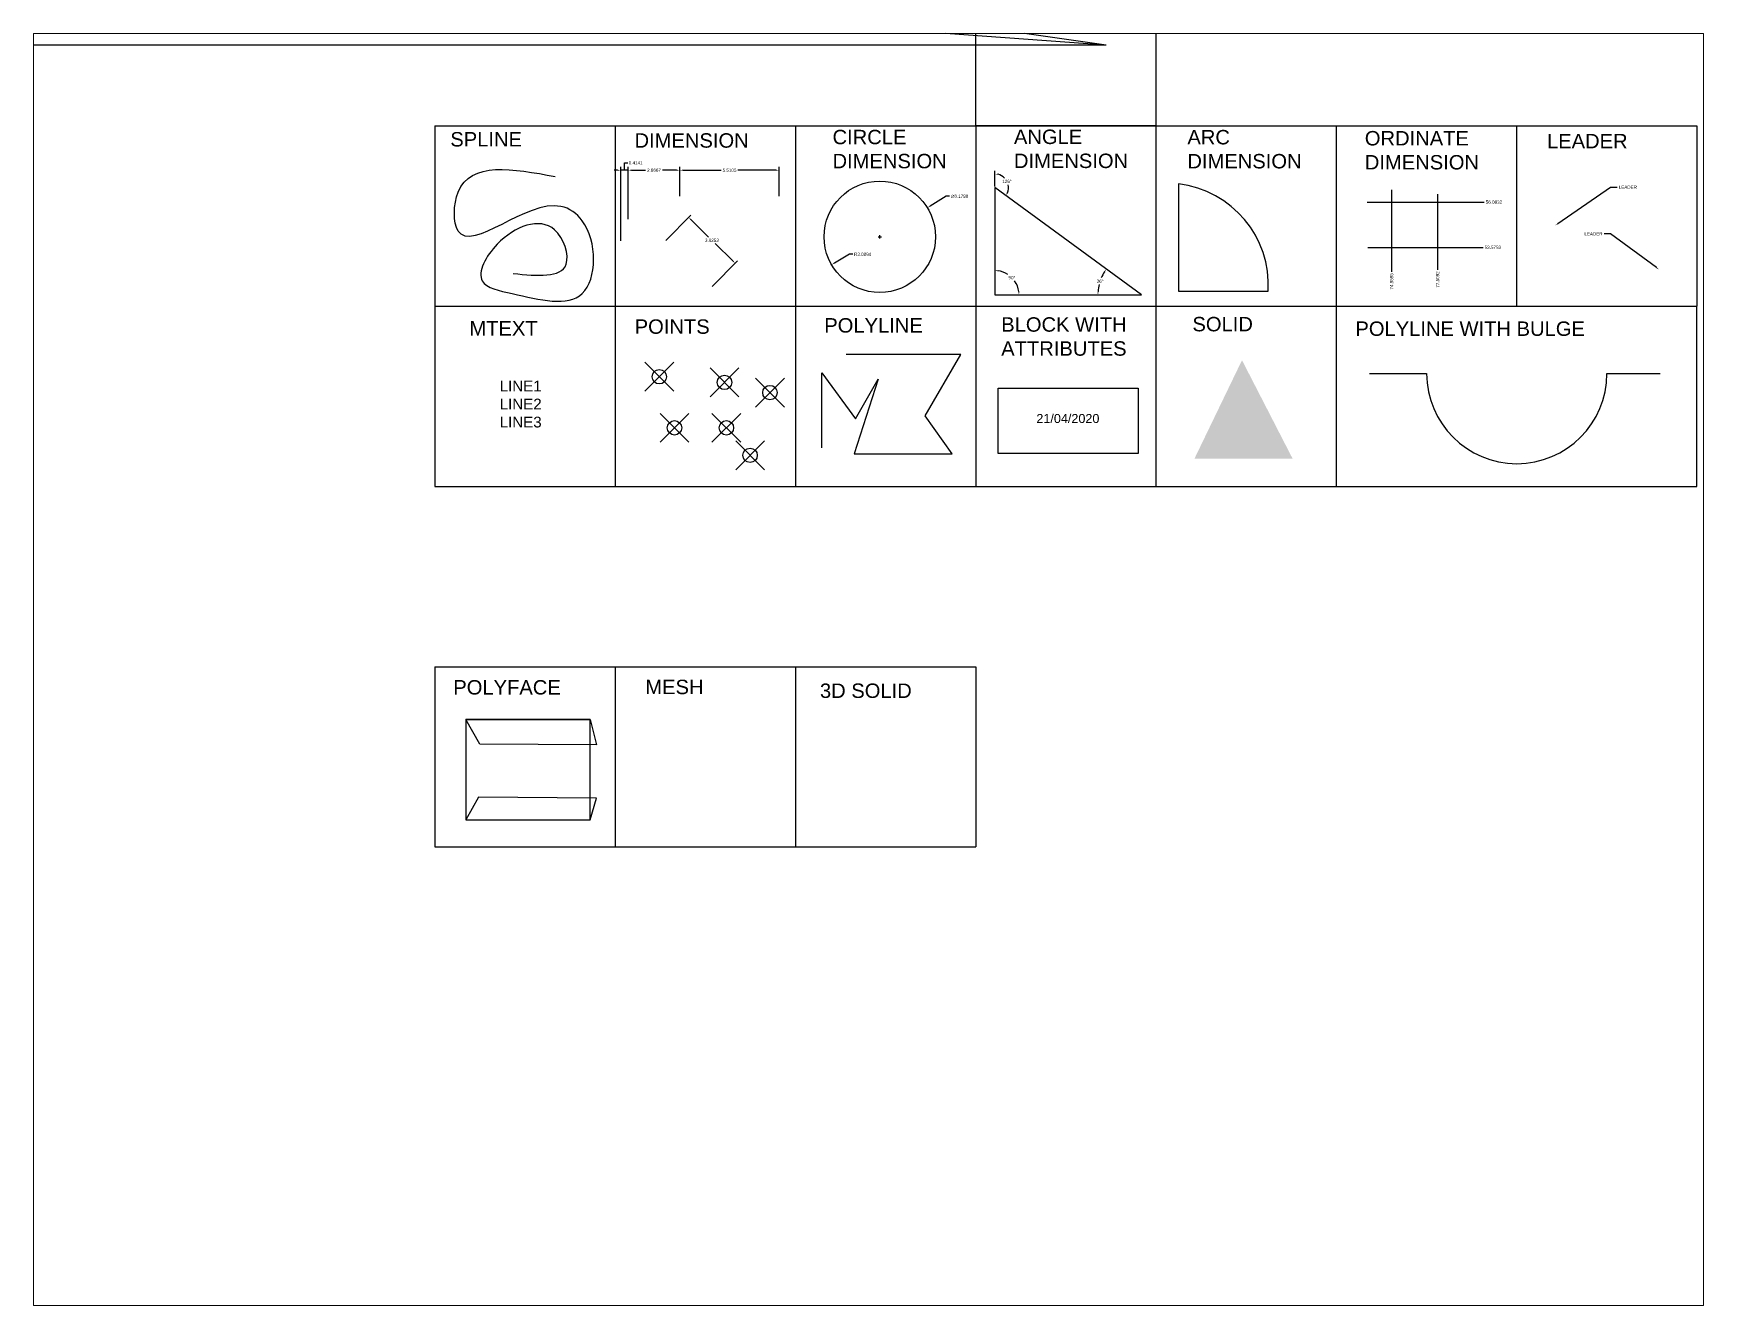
# Paper-space layout 'Layout1' of a CAD drawing. Header units: inches. Extents: x 1.05 to 9.45, y 0.8 to 7.2.
# The model-space entities are those that its viewports show. They can reach past a viewport. Long polylines and large blocks are cut down to what shows.
import ezdxf
from ezdxf import colors
from ezdxf.entities.mleader import LeaderData, LeaderLine
from ezdxf.enums import TextEntityAlignment as Align
from ezdxf.math import Vec2, Vec3

# ---------------------------------------------------------------- set-up
doc = ezdxf.new("R2010")
doc.units = ezdxf.units.IN
doc.header["$MEASUREMENT"] = 0
doc.header["$PDMODE"] = 35
doc.header["$PDSIZE"] = 0.8
doc.styles.get("Standard").update_dxf_attribs({"font": 'arial.ttf'})
doc.dimstyles.get("Standard").update_dxf_attribs({"dimtxt": 0.18, "dimasz": 0.18, "dimexe": 0.18, "dimexo": 0.0625, "dimgap": 0.09, "dimtad": 0, "dimtih": 1, "dimtoh": 1, "dimdec": 4, "dimzin": 0, "dimdsep": 46, "dimtxsty": 'Standard', "dimcen": 0.09, "dimadec": 0, "dimazin": 0, "dimtfac": 1, "dimtdec": 4, "dimtofl": 0, "dimtmove": 0, "dimatfit": 3, "dimfxl": 1, "dimtolj": 1, "dimtzin": 0, "dimarcsym": 0})

# ---------------------------------------------------------------- blocks, each defined once
blk = doc.blocks.new('*D5')
at = {"color": 0, "lineweight": -2, "transparency": 16777216}
for p, q in [((35.482, 56.421), (35.482, 58.034)), ((35.662, 57.854), (37.773, 57.854)), ((40.812, 57.854), (38.701, 57.854)), ((40.992, 56.421), (40.992, 58.034))]:
    blk.add_line(p, q, dxfattribs=at)
at = {"color": 0, "transparency": 16777216}
for points in [[(35.662, 57.884), (35.662, 57.824), (35.482, 57.854)], [(40.812, 57.884), (40.812, 57.824), (40.992, 57.854)]]:
    blk.add_solid(points, dxfattribs=at)
at = {"layer": 'Defpoints', "color": 0, "transparency": 16777216}
for p in [(35.482, 57.854), (35.482, 56.358), (40.992, 56.358)]:
    blk.add_point(p, dxfattribs=at)
at = {"color": 0, "transparency": 16777216, "insert": (38.237, 57.854), "char_height": 0.18, "attachment_point": 5}
blk.add_mtext('\\A1;5.5105', dxfattribs=at)
blk = doc.blocks.new('*D6')
at = {"color": 0, "lineweight": -2, "transparency": 16777216}
for p, q in [((32.615, 55.147), (32.615, 58.034)), ((32.795, 57.854), (33.583, 57.854)), ((35.302, 57.854), (34.514, 57.854)), ((35.482, 56.421), (35.482, 58.034))]:
    blk.add_line(p, q, dxfattribs=at)
at = {"color": 0, "transparency": 16777216}
for points in [[(32.795, 57.884), (32.795, 57.824), (32.615, 57.854)], [(35.302, 57.884), (35.302, 57.824), (35.482, 57.854)]]:
    blk.add_solid(points, dxfattribs=at)
at = {"layer": 'Defpoints', "color": 0, "transparency": 16777216}
for p in [(32.615, 57.854), (35.482, 56.358), (32.615, 55.085)]:
    blk.add_point(p, dxfattribs=at)
at = {"color": 0, "transparency": 16777216, "insert": (34.048, 57.854), "char_height": 0.18, "attachment_point": 5}
blk.add_mtext('\\A1;2.8667', dxfattribs=at)
blk = doc.blocks.new('*D7')
at = {"color": 0, "lineweight": -2, "transparency": 16777216}
for p, q in [((32.021, 57.854), (31.841, 57.854)), ((32.201, 53.938), (32.201, 58.034)), ((32.615, 57.854), (32.201, 57.854)), ((32.408, 57.854), (32.408, 58.263)), ((32.408, 58.263), (32.588, 58.263)), ((32.615, 55.147), (32.615, 58.034)), ((32.795, 57.854), (32.975, 57.854))]:
    blk.add_line(p, q, dxfattribs=at)
at = {"color": 0, "transparency": 16777216}
for points in [[(32.021, 57.884), (32.021, 57.824), (32.201, 57.854)], [(32.795, 57.884), (32.795, 57.824), (32.615, 57.854)]]:
    blk.add_solid(points, dxfattribs=at)
at = {"layer": 'Defpoints', "color": 0, "transparency": 16777216}
for p in [(32.201, 57.854), (32.615, 55.085), (32.201, 53.875)]:
    blk.add_point(p, dxfattribs=at)
at = {"color": 0, "transparency": 16777216, "insert": (33.034, 58.263), "char_height": 0.18, "attachment_point": 5}
blk.add_mtext('\\A1;0.4141', dxfattribs=at)
blk = doc.blocks.new('*D8')
at = {"color": 0, "lineweight": -2, "transparency": 16777216}
for p, q in [((34.698, 53.951), (36.094, 55.366)), ((36.096, 55.112), (37.073, 54.147)), ((38.42, 52.818), (37.442, 53.783)), ((37.278, 51.405), (38.674, 52.819))]:
    blk.add_line(p, q, dxfattribs=at)
at = {"color": 0, "transparency": 16777216}
for points in [[(36.117, 55.133), (36.075, 55.09), (35.968, 55.238)], [(38.441, 52.839), (38.399, 52.796), (38.548, 52.691)]]:
    blk.add_solid(points, dxfattribs=at)
at = {"layer": 'Defpoints', "color": 0, "transparency": 16777216}
for p in [(34.654, 53.907), (38.548, 52.691), (37.234, 51.36)]:
    blk.add_point(p, dxfattribs=at)
at = {"color": 0, "transparency": 16777216, "insert": (37.258, 53.965), "char_height": 0.18, "attachment_point": 5}
blk.add_mtext('\\A1;3.6253', dxfattribs=at)
blk = doc.blocks.new('*D12')
at = {"color": 0, "lineweight": -2, "transparency": 16777216}
for p, q in [((50.253, 56.405), (49.362, 55.862)), ((50.433, 56.405), (50.253, 56.405)), ((46.48, 54.16), (46.66, 54.16)), ((46.57, 54.07), (46.57, 54.25))]:
    blk.add_line(p, q, dxfattribs=at)
at = {"color": 0, "transparency": 16777216}
blk.add_solid([(49.346, 55.887), (49.377, 55.836), (49.208, 55.768)], dxfattribs=at)
at = {"layer": 'Defpoints', "color": 0, "transparency": 16777216}
for p in [(49.208, 55.768), (43.932, 52.552)]:
    blk.add_point(p, dxfattribs=at)
at = {"color": 0, "transparency": 16777216, "insert": (50.995, 56.405), "char_height": 0.18, "attachment_point": 5}
blk.add_mtext('\\A1;∅6.1788', dxfattribs=at)
blk = doc.blocks.new('*D13')
at = {"color": 0, "lineweight": -2, "transparency": 16777216}
for p, q in [((44.89, 53.189), (44.051, 52.704)), ((45.07, 53.189), (44.89, 53.189))]:
    blk.add_line(p, q, dxfattribs=at)
at = {"color": 0, "transparency": 16777216}
blk.add_solid([(44.036, 52.73), (44.066, 52.678), (43.895, 52.614)], dxfattribs=at)
at = {"layer": 'Defpoints', "color": 0, "transparency": 16777216}
for p in [(46.57, 54.16), (43.895, 52.614)]:
    blk.add_point(p, dxfattribs=at)
at = {"color": 0, "transparency": 16777216, "insert": (45.62, 53.189), "char_height": 0.18, "attachment_point": 5}
blk.add_mtext('\\A1;R3.0894', dxfattribs=at)
blk = doc.blocks.new('*D16')
at = {"color": 0, "lineweight": -2, "transparency": 16777216}
for start, end in [(57.40542, 82.31776), (7.68224, 34.86957)]:
    blk.add_arc((52.949, 50.945), 1.343, start, end, dxfattribs=at)
at = {"color": 0, "transparency": 16777216}
for points in [[(53.127, 52.246), (53.131, 52.306), (52.949, 52.288)], [(54.31, 51.126), (54.251, 51.122), (54.293, 50.945)]]:
    blk.add_solid(points, dxfattribs=at)
at = {"layer": 'Defpoints', "color": 0, "transparency": 16777216}
for p in [(52.949, 56.891), (54.113, 51.617), (52.949, 50.945), (52.949, 50.945), (61.084, 50.945)]:
    blk.add_point(p, dxfattribs=at)
at = {"color": 0, "transparency": 16777216, "insert": (53.899, 51.895), "char_height": 0.18, "attachment_point": 5}
blk.add_mtext('\\A1;90°', dxfattribs=at)
blk = doc.blocks.new('*D17')
at = {"color": 0, "lineweight": -2, "transparency": 16777216}
blk.add_line((52.949, 56.953), (52.949, 57.828), dxfattribs=at)
for start, end in [(43.86881, 76.34366), (337.49185, 12.26377)]:
    blk.add_arc((52.949, 56.891), 0.757, start, end, dxfattribs=at)
at = {"color": 0, "transparency": 16777216}
for points in [[(53.124, 57.597), (53.131, 57.656), (52.949, 57.648)], [(53.675, 56.586), (53.622, 56.616), (53.56, 56.444)]]:
    blk.add_solid(points, dxfattribs=at)
at = {"layer": 'Defpoints', "color": 0, "transparency": 16777216}
for p in [(52.949, 56.891), (52.949, 56.891), (53.702, 56.969), (52.949, 50.945), (61.084, 50.945)]:
    blk.add_point(p, dxfattribs=at)
at = {"color": 0, "transparency": 16777216, "insert": (53.624, 57.234), "char_height": 0.18, "attachment_point": 5}
blk.add_mtext('\\A1;126°', dxfattribs=at)
blk = doc.blocks.new('*D18')
at = {"color": 0, "lineweight": -2, "transparency": 16777216}
for start, end in [(148.10756, 157.31033), (166.40696, 175.72794)]:
    blk.add_arc((61.084, 50.945), 2.415, start, end, dxfattribs=at)
at = {"color": 0, "transparency": 16777216}
for points in [[(59.009, 52.237), (59.059, 52.204), (59.135, 52.37)], [(58.706, 51.124), (58.646, 51.126), (58.669, 50.945)]]:
    blk.add_solid(points, dxfattribs=at)
at = {"layer": 'Defpoints', "color": 0, "transparency": 16777216}
for p in [(52.949, 56.891), (58.88, 51.931), (52.949, 50.945), (61.084, 50.945), (61.084, 50.945)]:
    blk.add_point(p, dxfattribs=at)
at = {"color": 0, "transparency": 16777216, "insert": (58.789, 51.694), "char_height": 0.18, "attachment_point": 5}
blk.add_mtext('\\A1;36°', dxfattribs=at)
blk = doc.blocks.new('*D24')
at = {"color": 0, "lineweight": -2, "transparency": 16777216}
blk.add_line((73.605, 56.083), (80.099, 56.083), dxfattribs=at)
at = {"layer": 'Defpoints', "color": 0, "transparency": 16777216}
for p in [(73.543, 56.083), (80.099, 56.083), (0, 0)]:
    blk.add_point(p, dxfattribs=at)
at = {"color": 0, "transparency": 16777216, "insert": (80.632, 56.083), "char_height": 0.18, "attachment_point": 5}
blk.add_mtext('\\A1;56.0832', dxfattribs=at)
blk = doc.blocks.new('*D25')
at = {"color": 0, "lineweight": -2, "transparency": 16777216}
blk.add_line((73.646, 53.575), (80.039, 53.575), dxfattribs=at)
at = {"layer": 'Defpoints', "color": 0, "transparency": 16777216}
for p in [(73.583, 53.575), (80.039, 53.575), (0, 0)]:
    blk.add_point(p, dxfattribs=at)
at = {"color": 0, "transparency": 16777216, "insert": (80.572, 53.575), "char_height": 0.18, "attachment_point": 5}
blk.add_mtext('\\A1;53.5753', dxfattribs=at)
blk = doc.blocks.new('*D26')
at = {"color": 0, "lineweight": -2, "transparency": 16777216}
blk.add_line((74.959, 56.769), (74.959, 52.22), dxfattribs=at)
at = {"layer": 'Defpoints', "color": 0, "transparency": 16777216}
for p in [(74.959, 56.832), (74.959, 52.22), (0, 0)]:
    blk.add_point(p, dxfattribs=at)
at = {"color": 0, "transparency": 16777216, "insert": (74.959, 51.687), "char_height": 0.18, "attachment_point": 5, "rotation": 90}
blk.add_mtext('\\A1;74.9595', dxfattribs=at)
blk = doc.blocks.new('*D27')
at = {"color": 0, "lineweight": -2, "transparency": 16777216}
blk.add_line((77.509, 56.526), (77.509, 52.321), dxfattribs=at)
at = {"layer": 'Defpoints', "color": 0, "transparency": 16777216}
for p in [(77.509, 56.589), (77.509, 52.321), (0, 0)]:
    blk.add_point(p, dxfattribs=at)
at = {"color": 0, "transparency": 16777216, "insert": (77.509, 51.79), "char_height": 0.18, "attachment_point": 5, "rotation": 90}
blk.add_mtext('\\A1;77.5092', dxfattribs=at)
blk = doc.blocks.new('DATE_BLOCK')
blk.add_lwpolyline([(-3.826, 1.722), (3.929, 1.722), (3.929, -1.895), (-3.826, -1.895)], close=True)
blk.add_attdef('DATE', text='', height=0.5).set_placement((0.034, -0.207), align=Align.CENTER)

msp = doc.modelspace()

# ---------------------------------------------------------------- linework, layer by layer
for p, q in [((21.88948, 60.3099), (21.88948, 40.3099)), ((21.88948, 60.3099), (91.88948, 60.3099)), ((31.88948, 60.3099), (31.88948, 40.3099)), ((41.88948, 60.3099), (41.88948, 40.3099)), ((51.88948, 60.3099), (51.88948, 40.3099)), ((61.88948, 60.3099), (61.88948, 40.3099)), ((71.88948, 60.3099), (71.88948, 40.3099)), ((81.88948, 60.3099), (81.88948, 50.3099)), ((91.88948, 60.3099), (91.88948, 50.3099)), ((21.88948, 50.3099), (91.88948, 50.3099)), ((91.88948, 40.3099), (91.88948, 50.3099)), ((21.88948, 40.3099), (71.88948, 40.3099)), ((71.88948, 40.3099), (91.88948, 40.3099)), ((21.88948, 30.3099), (51.88948, 30.3099)), ((21.88948, 30.3099), (21.88948, 20.3099)), ((31.88948, 30.3099), (31.88948, 20.3099)), ((41.88948, 30.3099), (41.88948, 20.3099)), ((51.88948, 30.3099), (51.88948, 20.3099)), ((21.88948, 20.3099), (51.88948, 20.3099))]:
    msp.add_line(p, q)
for direction in [(-0.9894444, 0.14491298), (-0.99724614, 0.07416286), (-1, 0)]:
    msp.add_ray((59.11957, 64.78208), direction)
msp.add_lwpolyline([(51.88948, 70.3099), (61.88948, 70.3099), (61.88948, 60.3099), (51.88948, 60.3099)], close=True)
for points in [[(52.94913, 56.89087), (52.94913, 50.94479), (61.08399, 50.94479), (52.94913, 56.89087)], [(63.13538, 57.0933), (63.13538, 51.14722), (68.11343, 51.14722)], [(43.36443, 42.44887), (43.36443, 46.62155), (45.2292, 44.06933), (46.48589, 46.25694), (45.14813, 42.12478), (50.58028, 42.12478), (49.08036, 44.23137), (51.06674, 47.63433), (44.7022, 47.63433)]]:
    msp.add_lwpolyline(points)
msp.add_lwpolyline([(73.73411, 46.57322), (76.9007, 46.57322, 1), (86.9007, 46.57322), (89.85873, 46.57322)], format="xyb")
msp.add_circle((46.57003, 54.16002), 3.0894)
msp.add_arc((62.48195, 51.48941), 5.64186, 356.52281, 83.3492284)
msp.add_open_spline([(26.24452, 52.12407), (27.57579, 51.99354), (29.80826, 51.77465), (28.5516, 55.61304), (25.38961, 54.38819), (23.87458, 51.48237), (27.01226, 50.86327), (30.87447, 49.80239), (30.92805, 54.627), (27.67416, 56.96331), (22.8634, 52.15201), (22.94564, 58.54375), (26.22356, 57.93787), (28.56977, 57.5042)], degree=3, knots=[0, 0, 0, 0, 2.97439021, 4.98792979, 8.27112786, 10.47045794, 12.26878809, 16.15482212, 20.19787865, 21.61999117, 27.48365985, 29.64844603, 35.09975074, 35.09975074, 35.09975074, 35.09975074])
for p in [(34.34307, 46.39825), (37.95676, 46.08372), (40.4787, 45.51571), (35.18618, 43.56318), (38.06332, 43.56318), (39.37757, 42.03665)]:
    msp.add_point(p)
msp.add_solid([(64.02675, 41.85743), (66.66012, 47.31384), (69.46477, 41.85743)])

# ---------------------------------------------------------------- block references
msp.add_blockref('DATE_BLOCK', (56.96971, 44.03719)).add_auto_attribs({'DATE': '21/04/2020'})

# ---------------------------------------------------------------- texts
at = {"attachment_point": 1}
for s, width, insert, char_height in [('SPLINE', 1.5134816, (22.75089, 59.97069), 0.8), ('DIMENSION', 1.5134816, (32.96775, 59.90441), 0.8), ('CIRCLE\\PDIMENSION', 1.5134816, (43.94983, 60.09473), 0.8), ('ANGLE\\PDIMENSION', 1.5134816, (54.01193, 60.10806), 0.8), ('ARC\\PDIMENSION', 1.5134816, (63.63157, 60.08802), 0.8), ('ORDINATE\\PDIMENSION', 1.5134816, (73.47254, 60.02849), 0.8), ('LEADER', 1.5134816, (83.5761, 59.86813), 0.8), ('MTEXT', 1.5134816, (23.81002, 49.481), 0.8), ('POINTS', 1.5134816, (32.97622, 49.5784), 0.8), ('POLYLINE', 1.5134816, (43.49111, 49.64715), 0.8), ('BLOCK WITH\\PATTRIBUTES', 7.8549908, (53.30521, 49.69621), 0.8), ('SOLID', 1.5134816, (63.91107, 49.71545), 0.8), ('POLYLINE WITH BULGE', 13.8777117, (72.95006, 49.46331), 0.8), ('LINE1\\PLINE2\\PLINE3', 1.740494, (25.48774, 46.18191), 0.6), ('POLYFACE', 1.5134816, (22.91617, 29.56707), 0.8), ('MESH', 1.5134816, (33.56622, 29.58692), 0.8), ('3D SOLID', 6.1779773, (43.25177, 29.37768), 0.8)]:
    msp.add_mtext_dynamic_manual_height_columns(s, width=width, gutter_width=1, heights=[0], dxfattribs=dict(at, insert=insert, char_height=char_height))

# ---------------------------------------------------------------- dimensions: what is measured, and where the dimension line sits
for base, p1, p2, picture, middle in [((32.20099, 57.85439), (32.61507, 55.08474), (32.20099, 53.875), '*D7', (32.67803, 58.2632)), ((32.615071, 57.854389), (35.481817, 56.35814), (32.615071, 55.084736), '*D6', (34.048444, 57.854389))]:
    dim = msp.add_linear_dim(base=base, p1=p1, p2=p2, dimstyle='Standard', override={"dimtmove": 1})
    dim.commit()
    dim.dimension.update_dxf_attribs({"geometry": picture, "text_midpoint": middle})
dim = msp.add_linear_dim(base=(35.48182, 57.85439), p1=(40.99234, 56.35814), p2=(35.48182, 56.35814), dimstyle='Standard')
dim.commit()
dim.dimension.update_dxf_attribs({"geometry": '*D5', "text_midpoint": (38.23708, 57.85439)})
for base, line1, line2, picture, middle in [((53.70212, 56.96856), ((61.08399, 50.94479), (52.94913, 56.89087)), ((52.94913, 56.89087), (52.94913, 50.94479)), '*D17', (53.62411, 57.23357)), ((54.11262, 51.61654), ((52.94913, 50.94479), (61.08399, 50.94479)), ((52.94913, 56.89087), (52.94913, 50.94479)), '*D16', (53.89912, 51.89478)), ((58.87996, 51.93115), ((52.94913, 50.94479), (61.08399, 50.94479)), ((61.08399, 50.94479), (52.94913, 56.89087)), '*D18', (58.78857, 51.69427))]:
    dim = msp.add_angular_dim_2l(base=base, line1=line1, line2=line2, dimstyle='Standard')
    dim.commit()
    dim.dimension.update_dxf_attribs({"geometry": picture, "text_midpoint": middle})
for feature_location, offset, dtype, picture, middle in [((74.95947, 56.83152), (0, -4.61124), 1, '*D26', (74.95947, 51.68679)), ((77.5092, 56.58882), (0, -4.26742), 1, '*D27', (77.5092, 51.78951)), ((73.54295, 56.08321), (6.55645, 0), 0, '*D24', (80.63204, 56.08321)), ((73.58342, 53.57534), (6.45527, 0), 0, '*D25', (80.57225, 53.57534))]:
    dim = msp.add_ordinate_dim(feature_location=feature_location, offset=offset, dtype=dtype, origin=(0, 0), dimstyle='Standard')
    dim.commit()
    dim.dimension.update_dxf_attribs({"geometry": picture, "text_midpoint": middle})
dim = msp.add_diameter_dim_2p(p1=(43.93207, 52.55205), p2=(49.20799, 55.76799), dimstyle='Standard')
dim.commit()
dim.dimension.update_dxf_attribs({"geometry": '*D12', "text_midpoint": (50.99471, 56.40497), "dimtype": 163})
dim = msp.add_aligned_dim(p1=(34.65365, 53.90684), p2=(37.23372, 51.36003), distance=1.87041, dimstyle='Standard')
dim.commit()
dim.dimension.update_dxf_attribs({"geometry": '*D8', "text_midpoint": (37.25765, 53.96457)})
dim = msp.add_radius_dim(center=(46.57003, 54.16002), mpoint=(43.89527, 52.61403), dimstyle='Standard')
dim.commit()
dim.dimension.update_dxf_attribs({"geometry": '*D13', "text_midpoint": (45.61984, 53.18923), "dimtype": 164})

# ---------------------------------------------------------------- meshes
mesh = msp.add_polyface()
corners = [(23.60816, 21.81552), (30.50038, 21.81552), (30.50038, 27.37255), (23.60816, 27.37255), (30.86152, 23.02405, 1.6313), (24.31013, 23.06684, 1.6313), (30.85766, 25.97693, 1.6313), (24.39577, 26.01972, 1.6313)]
mesh.append_faces([[corners[k] for k in face] for face in [(0, 1, 2, 3), (0, 1, 4, 5), (3, 2, 6, 7)]])

# ---------------------------------------------------------------- leaders
ml = msp.add_multileader_mtext('Standard')
ml.set_content('LEADER', color=256)
ml.set_leader_properties()
ml.build(insert=Vec2(0, 0))
ml.multileader.update_dxf_attribs({"dogleg_length": 0.36, "arrow_head_size": 0.18})
ctx = ml.context
ctx.base_point, ctx.char_height, ctx.arrow_head_size, ctx.landing_gap_size, ctx.plane_origin = Vec3(87.46687, 56.91331), 0.18, 0.18, 0.09, Vec3(84.031, 54.78971)
notes = []
notes.append((ctx, [(0, (1, 1, 0), (87.10687, 56.91331), (1, 0), 0.36, [(0, [(84.031, 54.78971)], 0, [])])]))
ctx.mtext.insert, ctx.mtext.flow_direction = Vec3(87.55687, 57.00331), 5
ml = msp.add_multileader_mtext('Standard')
ml.set_content('LEADER', color=256)
ml.set_leader_properties()
ml.build(insert=Vec2(0, 0))
ml.multileader.update_dxf_attribs({"dogleg_length": 0.36, "arrow_head_size": 0.18})
ctx = ml.context
ctx.base_point, ctx.char_height, ctx.arrow_head_size, ctx.landing_gap_size, ctx.plane_origin = Vec3(85.58227, 54.32454), 0.18, 0.18, 0.09, Vec3(89.79825, 52.34252)
ctx.text_align_type = 2
notes.append((ctx, [(0, (1, 1, 0), (87.10687, 54.32454), (-1, 0), 0.36, [(0, [(89.79825, 52.34252)], 0, [])])]))
ctx.mtext.insert, ctx.mtext.alignment, ctx.mtext.flow_direction = Vec3(86.65687, 54.41454), 3, 5
for ctx, leaders in notes:
    for number, flags, end, landing, length, lines in leaders:
        leader = LeaderData()
        leader.index, (leader.has_last_leader_line, leader.has_dogleg_vector, leader.attachment_direction) = number, flags
        leader.last_leader_point, leader.dogleg_vector, leader.dogleg_length = Vec3(end), Vec3(landing), length
        for number, points, colour, breaks in lines:
            line = LeaderLine()
            line.index, line.vertices, line.color, line.breaks = number, Vec3.list(points), colors.encode_raw_color(colour), breaks
            leader.lines.append(line)
        ctx.leaders.append(leader)

psp = doc.layouts.get("Layout1")

# ---------------------------------------------------------------- viewports
at = {"layer": '0', "view_target_point": (45.94474, 30.15495)}
psp.add_viewport(center=(5.25, 4), size=(8.4, 6.4), view_center_point=(0, 0), view_height=70.5786913, dxfattribs=at)

doc.saveas('drawing.dxf')
